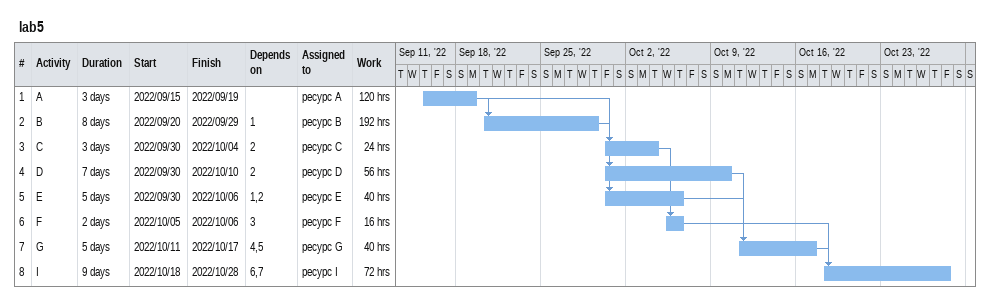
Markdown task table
lab5

| ID | Task | Duration | Start | Finish | Predecessors | Resources | Work (h) |
|---|---|---|---|---|---|---|---|
| 1 | A | 3d | 2022-09-15 | 2022-09-19 |  | ресурс А | 120 |
| 2 | B | 8d | 2022-09-20 | 2022-09-29 | 1 | ресурс B | 192 |
| 3 | C | 3d | 2022-09-30 | 2022-10-04 | 2 | ресурс C | 24 |
| 4 | D | 7d | 2022-09-30 | 2022-10-10 | 2 | ресурс D | 56 |
| 5 | E | 5d | 2022-09-30 | 2022-10-06 | 1, 2 | ресурс E | 40 |
| 6 | F | 2d | 2022-10-05 | 2022-10-06 | 3 | ресурс F | 16 |
| 7 | G | 5d | 2022-10-11 | 2022-10-17 | 4, 5 | ресурс G | 40 |
| 8 | I | 9d | 2022-10-18 | 2022-10-28 | 6, 7 | ресурс I | 72 |
